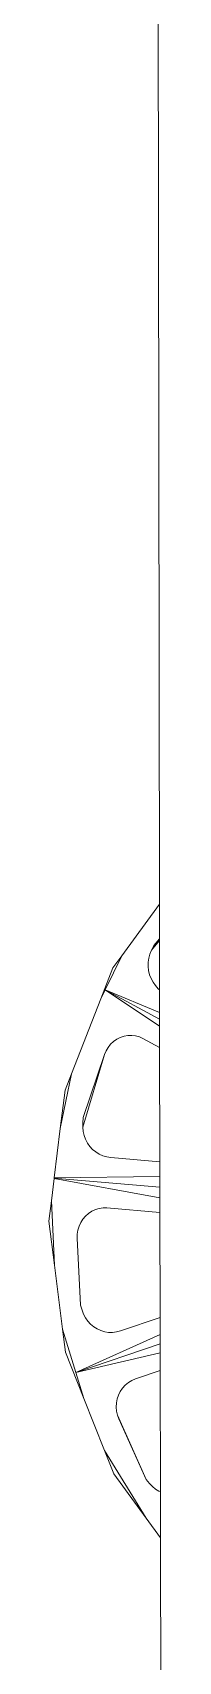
# Model space of a CAD drawing. Header units: millimetres. Extents: x 567392 to 582402, y 4512800 to 4518063.
# Drawn here: x 575583.29 to 575584.7, y 4514436.61 to 4514456.85 of the extents above; entities that cross this region are included whole.
import ezdxf

# ---------------------------------------------------------------- set-up
doc = ezdxf.new("R2010")
doc.units = ezdxf.units.MM
doc.layers.add('a_8', color=8, linetype='Continuous', lineweight=0)

# ---------------------------------------------------------------- blocks, each defined once
blk = doc.blocks.new('A$C4A613EE6')
for p, q in [((560.98, -400.03), (704.98, -399.81)), ((704.98, -399.81), (709.31, -399.8)), ((711.4, -404.5), (704.98, -399.81)), ((709.31, -399.8), (710.12, -400.5)), ((709.31, -399.8), (709.51, -399.8)), ((709.51, -399.8), (715.63, -399.79)), ((710.71, -400.8), (709.51, -399.8)), ((710.12, -400.5), (710.71, -400.8)), ((715.11, -400.3), (714.69, -400.6)), ((715.49, -399.96), (715.11, -400.3)), ((715.63, -399.79), (715.49, -399.96)), ((719.27, -399.78), (715.63, -406.56)), ((720.15, -399.78), (715.63, -406.56)), ((715.63, -406.56), (718.46, -399.79)), ((715.63, -399.79), (718.46, -399.79)), ((718.46, -399.79), (719.27, -399.78)), ((719.27, -399.78), (720.15, -399.78)), ((720.15, -399.78), (722.8, -399.78)), ((722.8, -399.78), (721.69, -401.86)), ((722.8, -399.78), (736.98, -399.76)), ((736.46, -405.88), (736.98, -399.76)), ((736.98, -399.76), (738.81, -399.75)), ((738.98, -412.92), (738.81, -399.75)), ((738.81, -399.75), (740.13, -399.75)), ((740.13, -399.75), (739.03, -412.92)), ((741.47, -399.75), (739.07, -412.93)), ((740.13, -399.75), (741.47, -399.75)), ((741.47, -399.75), (743.29, -399.75)), ((743.29, -399.75), (742.73, -406.35)), ((743.29, -399.75), (756.32, -399.73)), ((756.32, -399.73), (758.45, -399.72)), ((757.99, -404.67), (756.32, -399.73)), ((763.18, -410.22), (758.45, -399.72)), ((758.45, -399.72), (759.62, -399.72)), ((759.62, -399.72), (763.18, -410.22)), ((759.62, -399.72), (760.73, -399.72)), ((760.73, -399.72), (763.18, -410.22)), ((760.73, -399.72), (762.93, -399.72)), ((762.93, -399.72), (778, -399.69)), ((762.93, -399.72), (763.97, -402.81)), ((777.65, -400.3), (777.33, -400.69)), ((777.92, -399.87), (777.65, -400.3)), ((778, -399.69), (777.92, -399.87)), ((778, -399.69), (783.69, -399.68)), ((783.69, -399.68), (781.26, -401.47)), ((783.69, -399.68), (917.2, -399.48)), ((711.2, -400.99), (710.71, -400.8)), ((711.7, -401.13), (711.2, -400.99)), ((712.21, -401.2), (711.7, -401.13)), ((712.73, -401.21), (712.21, -401.2)), ((713.25, -401.15), (712.73, -401.21)), ((713.76, -401.03), (713.25, -401.15)), ((714.24, -400.84), (713.76, -401.03)), ((714.69, -400.6), (714.24, -400.84)), ((721.35, -402.78), (721.48, -402.31)), ((721.48, -402.31), (721.69, -401.86)), ((776.45, -401.46), (768.46, -405.03)), ((768.93, -404.85), (776.45, -401.46)), ((781.26, -401.47), (772.85, -406.66)), ((781.26, -401.47), (775.77, -405.5)), ((776.45, -401.46), (776.95, -401.05)), ((777.33, -400.69), (776.95, -401.05)), ((715.63, -406.56), (711.4, -404.5)), ((712.91, -405.6), (711.4, -404.5)), ((721.29, -403.26), (721.35, -402.78)), ((721.3, -403.75), (721.29, -403.26)), ((721.39, -404.22), (721.3, -403.75)), ((721.54, -404.69), (721.39, -404.22)), ((764.16, -403.26), (763.97, -402.81)), ((764.42, -403.68), (764.16, -403.26)), ((764.73, -404.06), (764.42, -403.68)), ((765.1, -404.4), (764.73, -404.06)), ((765.52, -404.68), (765.1, -404.4)), ((716.74, -407.1), (712.91, -405.6)), ((716.74, -407.1), (715.63, -406.56)), ((721.76, -405.12), (721.54, -404.69)), ((722.05, -405.53), (721.76, -405.12)), ((722.39, -405.89), (722.05, -405.53)), ((722.78, -406.2), (722.39, -405.89)), ((723.21, -406.46), (722.78, -406.2)), ((723.67, -406.65), (723.21, -406.46)), ((732.7, -409.37), (723.67, -406.65)), ((723.67, -406.65), (731.51, -409.32)), ((736.39, -406.38), (736.25, -406.85)), ((736.46, -405.88), (736.39, -406.38)), ((742.73, -406.84), (742.73, -406.35)), ((758.1, -406.63), (757.96, -407.11)), ((757.99, -404.67), (758.12, -405.15)), ((758.18, -406.14), (758.1, -406.63)), ((758.12, -405.15), (758.19, -405.64)), ((758.19, -405.64), (758.18, -406.14)), ((765.97, -404.9), (765.52, -404.68)), ((766.45, -405.06), (765.97, -404.9)), ((766.95, -405.16), (766.45, -405.06)), ((767.46, -405.18), (766.95, -405.16)), ((767.96, -405.14), (767.46, -405.18)), ((768.46, -405.03), (767.96, -405.14)), ((768.93, -404.85), (768.46, -405.03)), ((775.77, -405.5), (772.85, -406.66)), ((726.05, -410.77), (716.74, -407.1)), ((735.08, -408.47), (734.66, -408.77)), ((735.45, -408.13), (735.08, -408.47)), ((735.77, -407.74), (735.45, -408.13)), ((736.04, -407.31), (735.77, -407.74)), ((736.25, -406.85), (736.04, -407.31)), ((742.79, -407.32), (742.73, -406.84)), ((742.93, -407.78), (742.79, -407.32)), ((743.14, -408.23), (742.93, -407.78)), ((743.41, -408.64), (743.14, -408.23)), ((743.73, -409.01), (743.41, -408.64)), ((757.16, -408.38), (756.79, -408.73)), ((757.49, -407.99), (757.16, -408.38)), ((757.75, -407.57), (757.49, -407.99)), ((757.96, -407.11), (757.75, -407.57)), ((772.85, -406.66), (766.38, -409.23)), ((731.51, -409.32), (732.18, -409.37)), ((732.7, -409.37), (732.18, -409.37)), ((733.21, -409.32), (732.7, -409.37)), ((733.72, -409.2), (733.21, -409.32)), ((734.2, -409.01), (733.72, -409.2)), ((734.66, -408.77), (734.2, -409.01)), ((744.11, -409.34), (743.73, -409.01)), ((744.54, -409.61), (744.11, -409.34)), ((745, -409.81), (744.54, -409.61)), ((745.48, -409.96), (745, -409.81)), ((745.98, -410.04), (745.48, -409.96)), ((746.49, -410.05), (745.98, -410.04)), ((746.49, -410.05), (754.8, -409.65)), ((754.8, -409.65), (755.43, -409.45)), ((755.92, -409.27), (755.43, -409.45)), ((756.37, -409.03), (755.92, -409.27)), ((756.79, -408.73), (756.37, -409.03)), ((763.18, -410.22), (757.79, -411.88)), ((766.38, -409.23), (760.63, -411.52)), ((766.38, -409.23), (763.18, -410.22)), ((732.85, -412.16), (726.05, -410.77)), ((728.09, -411.57), (726.05, -410.77)), ((732.85, -412.16), (728.09, -411.57)), ((738.98, -412.92), (732.85, -412.16)), ((757.79, -411.88), (749.83, -412.89)), ((760.63, -411.52), (757.79, -411.88)), ((739.03, -412.92), (738.98, -412.92)), ((739.07, -412.93), (739.03, -412.92)), ((741.86, -413.28), (739.07, -412.93)), ((749.83, -412.89), (741.86, -413.28)), ((744.36, -413.59), (741.86, -413.28)), ((749.83, -412.89), (744.36, -413.59))]:
    blk.add_line(p, q)

msp = doc.modelspace()

# ---------------------------------------------------------------- block references
at = {"layer": 'a_8', "xscale": 0.09999999999999998, "yscale": 0.09999999999999998, "zscale": 0.09999999999999998, "rotation": 270}
msp.add_blockref('A$C4A613EE6', (575624.65, 4514516.52), dxfattribs=at)

doc.saveas('drawing.dxf')
